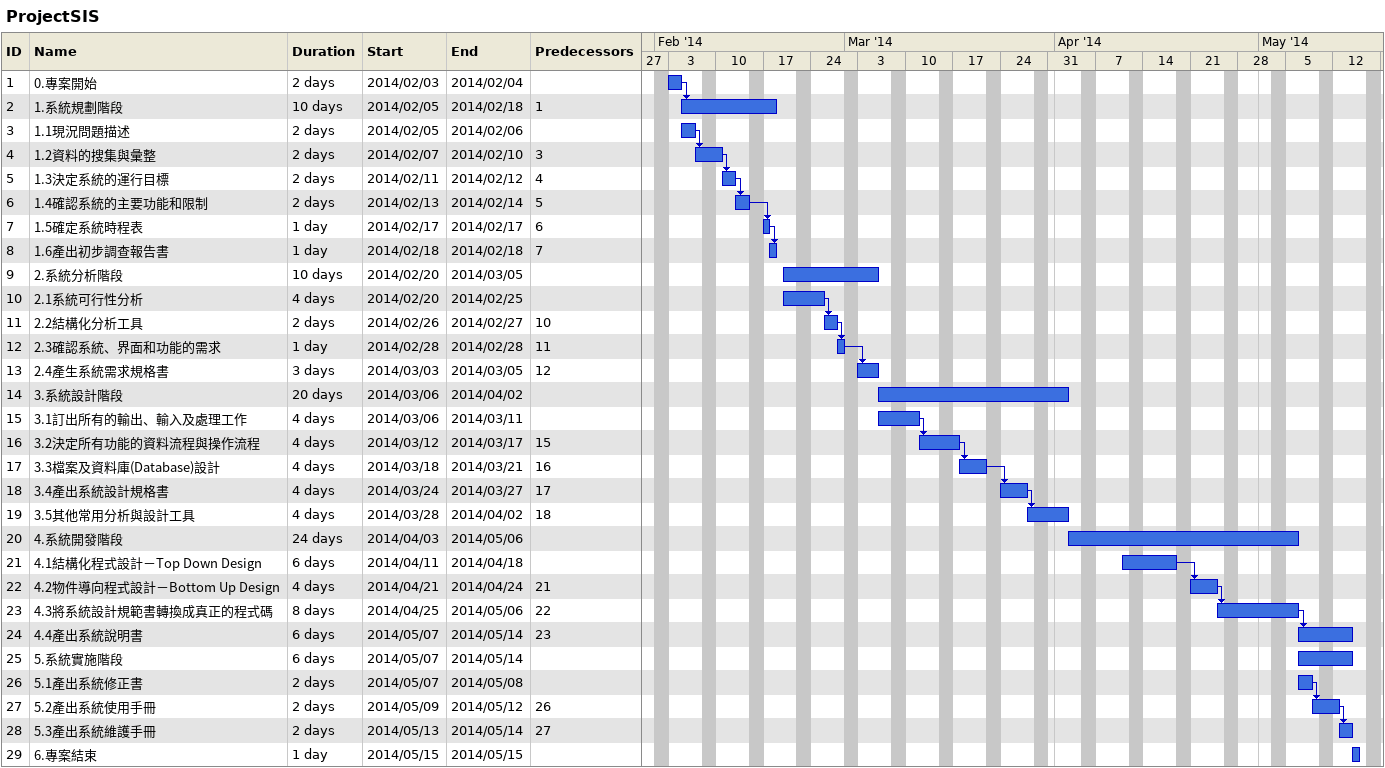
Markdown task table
ProjectSIS

| ID | Task | Duration | Start | Finish | Predecessors |
|---|---|---|---|---|---|
| 1 | 0.專案開始 | 2d | 2014-02-03 | 2014-02-04 |  |
| 2 | 1.系統規劃階段 | 10d | 2014-02-05 | 2014-02-18 | 1 |
| 3 | 1.1現況問題描述 | 2d | 2014-02-05 | 2014-02-06 |  |
| 4 | 1.2資料的搜集與彙整 | 2d | 2014-02-07 | 2014-02-10 | 3 |
| 5 | 1.3決定系統的運行目標 | 2d | 2014-02-11 | 2014-02-12 | 4 |
| 6 | 1.4確認系統的主要功能和限制 | 2d | 2014-02-13 | 2014-02-14 | 5 |
| 7 | 1.5確定系統時程表 | 1d | 2014-02-17 | 2014-02-17 | 6 |
| 8 | 1.6產出初步調查報告書 | 1d | 2014-02-18 | 2014-02-18 | 7 |
| 9 | 2.系統分析階段 | 10d | 2014-02-20 | 2014-03-05 |  |
| 10 | 2.1系統可行性分析 | 4d | 2014-02-20 | 2014-02-25 |  |
| 11 | 2.2結構化分析工具 | 2d | 2014-02-26 | 2014-02-27 | 10 |
| 12 | 2.3確認系統、界面和功能的需求 | 1d | 2014-02-28 | 2014-02-28 | 11 |
| 13 | 2.4產生系統需求規格書 | 3d | 2014-03-03 | 2014-03-05 | 12 |
| 14 | 3.系統設計階段 | 20d | 2014-03-06 | 2014-04-02 |  |
| 15 | 3.1訂出所有的輸出、輸入及處理工作 | 4d | 2014-03-06 | 2014-03-11 |  |
| 16 | 3.2決定所有功能的資料流程與操作流程 | 4d | 2014-03-12 | 2014-03-17 | 15 |
| 17 | 3.3檔案及資料庫(Database)設計 | 4d | 2014-03-18 | 2014-03-21 | 16 |
| 18 | 3.4產出系統設計規格書 | 4d | 2014-03-24 | 2014-03-27 | 17 |
| 19 | 3.5其他常用分析與設計工具 | 4d | 2014-03-28 | 2014-04-02 | 18 |
| 20 | 4.系統開發階段 | 24d | 2014-04-03 | 2014-05-06 |  |
| 21 | 4.1結構化程式設計－Top Down Design | 6d | 2014-04-11 | 2014-04-18 |  |
| 22 | 4.2物件導向程式設計－Bottom Up Design | 4d | 2014-04-21 | 2014-04-24 | 21 |
| 23 | 4.3將系統設計規範書轉換成真正的程式碼 | 8d | 2014-04-25 | 2014-05-06 | 22 |
| 24 | 4.4產出系統說明書 | 6d | 2014-05-07 | 2014-05-14 | 23 |
| 25 | 5.系統實施階段 | 6d | 2014-05-07 | 2014-05-14 |  |
| 26 | 5.1產出系統修正書 | 2d | 2014-05-07 | 2014-05-08 |  |
| 27 | 5.2產出系統使用手冊 | 2d | 2014-05-09 | 2014-05-12 | 26 |
| 28 | 5.3產出系統維護手冊 | 2d | 2014-05-13 | 2014-05-14 | 27 |
| 29 | 6.專案結束 | 1d | 2014-05-15 | 2014-05-15 |  |
